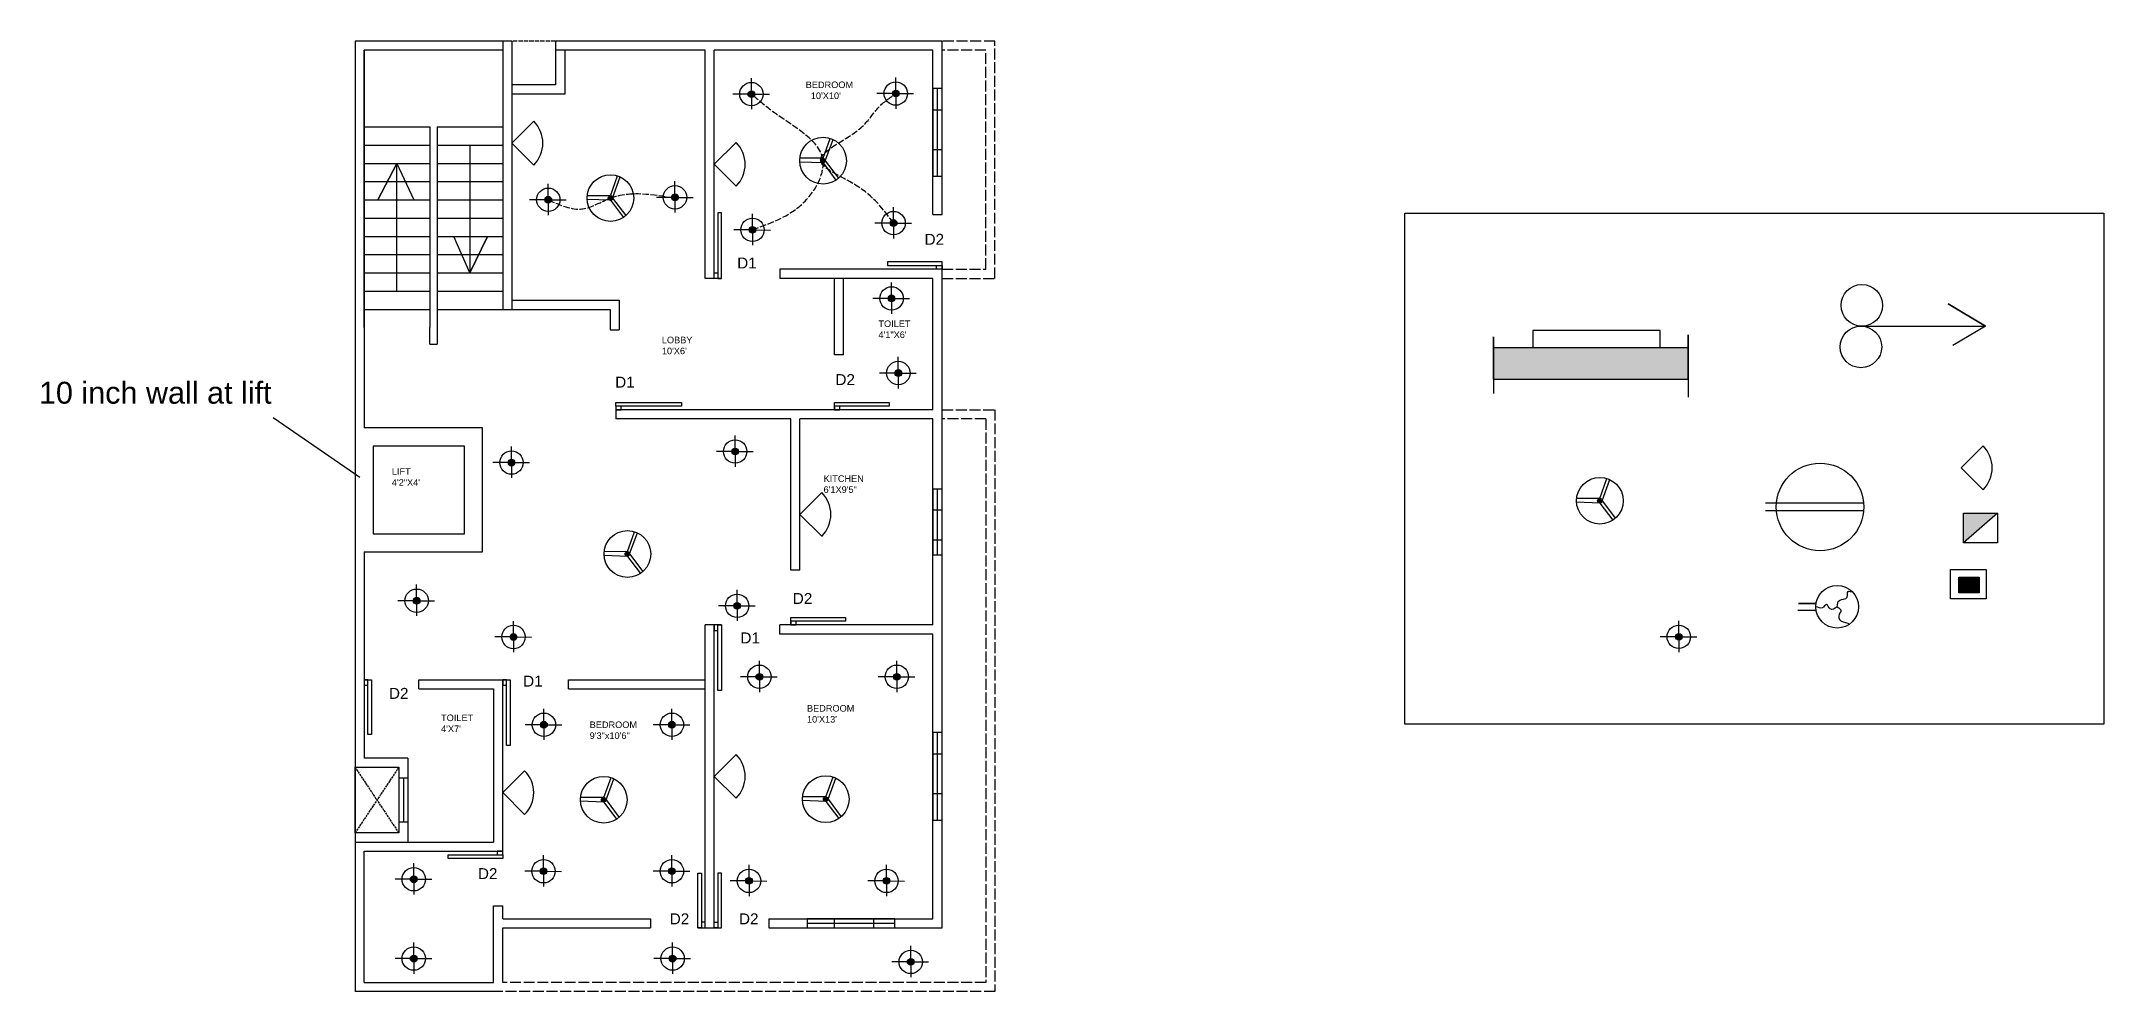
# Model space of a CAD drawing. Header units: inches. Extents: x 50 to 1182, y 47 to 568.
import ezdxf

# ---------------------------------------------------------------- set-up
doc = ezdxf.new("R2010")
doc.units = ezdxf.units.IN
doc.header["$MEASUREMENT"] = 0
doc.linetypes.add('ACAD_ISO02W100', pattern=[15, 12, -3])
for name, color, linetype in [('D1', 50, 'Continuous'), ('D2', 130, 'Continuous'), ('Naming', 151, 'Continuous'), ('V', 230, 'Continuous'), ('W', 30, 'Continuous'), ('W1', 20, 'Continuous')]:
    doc.layers.add(name, color=color, linetype=linetype)
doc.styles.get("Standard").update_dxf_attribs({"font": 'arial.ttf'})

msp = doc.modelspace()

# ---------------------------------------------------------------- hatches: boundary and pattern name
h = msp.add_hatch(color=256)
h.dxf.hatch_style = 1
h.paths.add_polyline_path([(438, 538.9, 1), (441.7, 538.9, 1)])
h = msp.add_hatch(color=256)
h.dxf.hatch_style = 1
h.paths.add_polyline_path([(517.2, 539.2, 1), (520.8, 539.2, 1)])
h = msp.add_hatch(color=256)
h.dxf.hatch_style = 1
h.paths.add_polyline_path([(480.3, 502.4, 1), (477.8, 502.4, 1)])
h = msp.add_hatch(color=256)
h.dxf.hatch_style = 1
h.paths.add_polyline_path([(326.6, 481, 1), (330.2, 481, 1)])
h = msp.add_hatch(color=256)
h.dxf.hatch_style = 1
h.paths.add_polyline_path([(363.7, 481.9, 1), (361.2, 481.9, 1)])
h = msp.add_hatch(color=256)
h.dxf.hatch_style = 1
h.paths.add_polyline_path([(396.1, 482.3, 1), (399.8, 482.3, 1)])
h = msp.add_hatch(color=256)
h.dxf.hatch_style = 1
h.paths.add_polyline_path([(438.6, 464.5, 1), (442.3, 464.5, 1)])
h = msp.add_hatch(color=256)
h.dxf.hatch_style = 1
h.paths.add_polyline_path([(515.9, 468.2, 1), (519.6, 468.2, 1)])
h = msp.add_hatch(color=256)
h.dxf.hatch_style = 1
h.paths.add_polyline_path([(514.8, 426.9, 1), (518.5, 426.9, 1)])
h = msp.add_hatch(color=256)
h.dxf.hatch_style = 1
h.paths.add_polyline_path([(953.6, 399.9), (846.8, 399.9), (846.8, 382.6), (953.6, 382.6)])
h = msp.add_hatch(color=256)
h.dxf.hatch_style = 1
h.paths.add_polyline_path([(518.6, 386, 1), (522.2, 386, 1)])
h = msp.add_hatch(color=256)
h.dxf.hatch_style = 1
h.paths.add_polyline_path([(429.1, 343, 1), (432.7, 343, 1)])
h = msp.add_hatch(color=256)
h.dxf.hatch_style = 1
h.paths.add_polyline_path([(306.4, 336.9, 1), (310, 336.9, 1)])
h = msp.add_hatch(color=256)
h.dxf.hatch_style = 1
h.paths.add_polyline_path([(906.5, 316, 1), (903.9, 316, 1)])
h = msp.add_hatch(color=256)
h.dxf.hatch_style = 1
h.paths.add_polyline_path([(1123.3, 309.2), (1104.6, 309.2), (1104.6, 293)])
h = msp.add_hatch(color=256)
h.dxf.hatch_style = 1
h.paths.add_polyline_path([(373, 286.8, 1), (370.5, 286.8, 1)])
h = msp.add_hatch(color=256)
h.dxf.hatch_style = 1
h.paths.add_polyline_path([(1113.2, 265.6), (1113.2, 274.1), (1102.2, 274.1), (1102.2, 265.6)])
h = msp.add_hatch(color=256)
h.dxf.hatch_style = 1
h.paths.add_polyline_path([(254.3, 261.2, 1), (258, 261.2, 1)])
h = msp.add_hatch(color=256)
h.dxf.hatch_style = 1
h.paths.add_polyline_path([(430.2, 258.4, 1), (433.9, 258.4, 1)])
h = msp.add_hatch(color=256)
h.dxf.hatch_style = 1
h.paths.add_polyline_path([(307.5, 241.3, 1), (311.2, 241.3, 1)])
h = msp.add_hatch(color=256)
h.dxf.hatch_style = 1
h.paths.add_polyline_path([(946.7, 241.4, 1), (950.3, 241.4, 1)])
h = msp.add_hatch(color=256)
h.dxf.hatch_style = 1
h.paths.add_polyline_path([(442.3, 219.5, 1), (446, 219.5, 1)])
h = msp.add_hatch(color=256)
h.dxf.hatch_style = 1
h.paths.add_polyline_path([(517.7, 219.5, 1), (521.4, 219.5, 1)])
h = msp.add_hatch(color=256)
h.dxf.hatch_style = 1
h.paths.add_polyline_path([(324.2, 193.2, 1), (327.9, 193.2, 1)])
h = msp.add_hatch(color=256)
h.dxf.hatch_style = 1
h.paths.add_polyline_path([(394.4, 193.2, 1), (398, 193.2, 1)])
h = msp.add_hatch(color=256)
h.dxf.hatch_style = 1
h.paths.add_polyline_path([(357.6, 152.1, 1), (360.1, 152.1, 1)])
h = msp.add_hatch(color=256)
h.dxf.hatch_style = 1
h.paths.add_polyline_path([(481.9, 152.4, 1), (479.4, 152.4, 1)])
h = msp.add_hatch(color=256)
h.dxf.hatch_style = 1
h.paths.add_polyline_path([(324, 112.9, 1), (327.6, 112.9, 1)])
h = msp.add_hatch(color=256)
h.dxf.hatch_style = 1
h.paths.add_polyline_path([(394.4, 112.9, 1), (398, 112.9, 1)])
h = msp.add_hatch(color=256)
h.dxf.hatch_style = 1
h.paths.add_polyline_path([(252.8, 108.5, 1), (256.5, 108.5, 1)])
h = msp.add_hatch(color=256)
h.dxf.hatch_style = 1
h.paths.add_polyline_path([(436.6, 107.6, 1), (440.3, 107.6, 1)])
h = msp.add_hatch(color=256)
h.dxf.hatch_style = 1
h.paths.add_polyline_path([(512.1, 107.6, 1), (515.7, 107.6, 1)])
h = msp.add_hatch(color=256)
h.dxf.hatch_style = 1
h.paths.add_polyline_path([(252.8, 65, 1), (256.5, 65, 1)])
h = msp.add_hatch(color=256)
h.dxf.hatch_style = 1
h.paths.add_polyline_path([(394.7, 65, 1), (398.4, 65, 1)])
h = msp.add_hatch(color=256)
h.dxf.hatch_style = 1
h.paths.add_polyline_path([(525.3, 63.2, 1), (529, 63.2, 1)])

# ---------------------------------------------------------------- linework, layer by layer
for p, q in [((222.4, 567.9), (222.4, 46.9)), ((308.4, 567.9), (222.4, 567.9)), ((303.4, 567.9), (303.4, 420.9)), ((308.4, 567.9), (308.4, 420.9)), ((544.4, 567.9), (332.4, 567.9)), ((332.4, 567.9), (332.4, 543.9)), ((544.4, 472.9), (544.4, 567.9)), ((227.4, 562.9), (227.4, 355.9)), ((303.4, 562.9), (227.4, 562.9)), ((227.4, 410.9), (227.4, 562.9)), ((414.4, 562.9), (332.4, 562.9)), ((337.4, 562.9), (337.4, 538.9)), ((414.4, 437.9), (414.4, 562.9)), ((419.4, 437.9), (419.4, 562.9)), ((539.4, 562.9), (419.4, 562.9)), ((539.4, 472.9), (539.4, 562.9)), ((332.4, 543.9), (308.4, 543.9)), ((439.8, 540.8), (439.8, 547.7)), ((519, 541.1), (519, 548)), ((337.4, 538.9), (308.4, 538.9)), ((438, 538.9), (429.6, 538.9)), ((439.8, 537.1), (439.8, 530.6)), ((441.7, 538.9), (449.7, 538.9)), ((517.2, 539.2), (508.7, 539.2)), ((519, 537.4), (519, 530.8)), ((520.8, 539.2), (528.8, 539.2)), ((227.4, 520.9), (263.4, 520.9)), ((263.4, 520.9), (263.4, 410.9)), ((267.4, 520.9), (303.4, 520.9)), ((267.4, 520.9), (267.4, 410.9)), ((320.4, 524), (308.4, 512)), ((227.4, 510.9), (263.4, 510.9)), ((267.4, 510.9), (303.4, 510.9)), ((285.4, 510.9), (285.4, 440.9)), ((308.4, 512), (320.4, 500)), ((431.4, 512.4), (419.4, 500.4)), ((479.1, 503.7), (483, 514.6)), ((480.3, 502.4), (484.6, 514)), ((227.4, 500.9), (263.4, 500.9)), ((245.4, 500.9), (234.9, 480.9)), ((234.9, 480.9), (245.4, 500.9)), ((245.4, 430.9), (245.4, 500.9)), ((245.4, 500.9), (254.6, 480.9)), ((267.4, 500.9), (303.4, 500.9)), ((419.4, 500.4), (431.4, 488.4)), ((479.1, 503.7), (466.3, 503.7)), ((479.1, 501.2), (466.3, 501.6)), ((479.1, 501.2), (486.2, 491.7)), ((480.3, 502.4), (487.5, 492.8)), ((227.4, 490.9), (263.4, 490.9)), ((267.4, 490.9), (303.4, 490.9)), ((328.4, 482.8), (328.4, 489.7)), ((362.5, 483.2), (366.4, 494.1)), ((363.7, 481.9), (367.9, 493.5)), ((397.9, 484.2), (397.9, 491.1)), ((227.4, 480.9), (263.4, 480.9)), ((267.4, 480.9), (303.4, 480.9)), ((326.6, 481), (318.1, 481)), ((328.4, 479.1), (328.4, 472.6)), ((330.2, 481), (338.2, 480.9)), ((362.5, 483.2), (349.7, 483.2)), ((362.5, 480.7), (349.7, 481.1)), ((362.5, 480.7), (369.6, 471.2)), ((363.7, 481.9), (370.9, 472.3)), ((396.1, 482.3), (387.7, 482.3)), ((397.9, 480.5), (397.9, 474)), ((399.8, 482.3), (407.8, 482.3)), ((517.8, 470), (517.8, 477)), ((227.4, 470.9), (263.4, 470.9)), ((267.4, 470.9), (303.4, 470.9)), ((438.6, 464.5), (430.2, 464.5)), ((440.4, 466.3), (440.4, 473.3)), ((442.3, 464.5), (450.3, 464.4)), ((515.9, 468.2), (507.5, 468.2)), ((517.8, 466.4), (517.8, 459.8)), ((519.6, 468.2), (527.6, 468.1)), ((539.4, 472.9), (544.4, 472.9)), ((227.4, 460.9), (263.4, 460.9)), ((267.4, 460.9), (303.4, 460.9)), ((285.4, 440.9), (276.5, 460.9)), ((285.4, 440.9), (295, 460.9)), ((295, 460.9), (285.4, 440.9)), ((440.4, 462.6), (440.4, 456.1)), ((227.4, 450.9), (263.4, 450.9)), ((267.4, 450.9), (303.4, 450.9)), ((544.4, 442.9), (455.4, 442.9)), ((455.4, 442.9), (455.4, 437.9)), ((544.4, 81.9), (544.4, 446.9)), ((227.4, 440.9), (263.4, 440.9)), ((227.4, 430.9), (263.4, 430.9)), ((267.4, 440.9), (303.4, 440.9)), ((267.4, 430.9), (303.4, 430.9)), ((423.4, 437.9), (414.4, 437.9)), ((539.4, 437.9), (455.4, 437.9)), ((485.4, 395.9), (485.4, 437.9)), ((490.4, 395.9), (490.4, 437.9)), ((516.7, 428.8), (516.7, 435.7)), ((539.4, 365.9), (539.4, 437.9)), ((227.4, 420.9), (263.4, 420.9)), ((267.4, 420.9), (308.4, 420.9)), ((308.4, 425.9), (367.3, 425.9)), ((308.4, 420.9), (362.3, 420.9)), ((362.3, 420.9), (362.3, 409.7)), ((367.3, 425.9), (367.3, 409.7)), ((514.8, 426.9), (506.4, 426.9)), ((516.7, 425.1), (516.7, 418.5)), ((518.5, 426.9), (526.5, 426.9)), ((1116.7, 411.7), (1096.2, 423.9)), ((1096.2, 423.9), (1116.7, 411.7)), ((263.4, 401.8), (263.4, 410.9)), ((267.4, 410.9), (267.4, 401.8)), ((362.3, 409.7), (367.3, 409.7)), ((938.3, 409.4), (868.5, 409.4)), ((868.5, 409.4), (868.5, 399.9)), ((938.3, 399.9), (938.3, 409.4)), ((1048.4, 411.7), (1116.7, 411.7)), ((1116.7, 411.7), (1098.8, 401)), ((263.4, 401.8), (263.4, 401.8)), ((263.4, 401.8), (267.4, 401.8)), ((846.8, 399.9), (846.8, 405.8)), ((846.8, 405.8), (846.8, 374.7)), ((953.6, 399.9), (846.8, 399.9)), ((846.8, 382.6), (846.8, 399.9)), ((953.6, 399.9), (953.6, 407)), ((953.6, 407), (953.6, 372.7)), ((953.6, 382.6), (953.6, 399.9)), ((490.4, 395.9), (485.4, 395.9)), ((518.6, 386), (510.1, 386)), ((520.4, 387.9), (520.4, 394.8)), ((522.2, 386), (530.2, 386)), ((520.4, 384.2), (520.4, 377.6)), ((846.8, 382.6), (953.6, 382.6)), ((846.8, 382.6), (846.8, 382.6)), ((485.4, 365.9), (365.4, 365.9)), ((365.4, 365.9), (365.4, 360.9)), ((485.4, 365.9), (485.4, 369.9)), ((539.4, 365.9), (485.4, 365.9)), ((225, 328.8), (177.5, 361.5)), ((292.4, 355.9), (227.4, 355.9)), ((292.4, 287.9), (292.4, 355.9)), ((461.4, 360.9), (365.4, 360.9)), ((430.9, 344.8), (430.9, 351.7)), ((461.4, 277.9), (461.4, 360.9)), ((466.4, 277.9), (466.4, 360.9)), ((539.4, 360.9), (466.4, 360.9)), ((539.4, 247.9), (539.4, 360.9)), ((232.4, 345.9), (232.4, 297.9)), ((282.4, 345.9), (232.4, 345.9)), ((282.4, 297.9), (282.4, 345.9)), ((308.2, 338.8), (308.2, 345.7)), ((429.1, 343), (420.6, 343)), ((430.9, 341.1), (430.9, 334.6)), ((432.7, 343), (440.7, 342.9)), ((1115.4, 346), (1103.4, 334)), ((306.4, 336.9), (297.9, 336.9)), ((308.2, 335.1), (308.2, 328.5)), ((310, 336.9), (318.1, 336.9)), ((905.2, 317.2), (909.1, 328.2)), ((1103.4, 334), (1115.4, 322)), ((478.4, 320.5), (466.4, 308.5)), ((905.2, 317.2), (892.4, 317.2)), ((906.5, 316), (910.7, 327.6)), ((466.4, 308.5), (478.4, 296.5)), ((905.2, 314.7), (892.4, 315.2)), ((905.2, 314.7), (912.3, 305.3)), ((906.5, 316), (913.7, 306.3)), ((1050, 314.6), (996.1, 314.6)), ((996.1, 310.6), (1050, 310.6)), ((1050, 314.6), (1050, 314.6)), ((1050, 314.6), (1050, 314.6)), ((1123.3, 309.2), (1104.6, 293)), ((232.4, 297.9), (282.4, 297.9)), ((371.8, 288.1), (375.7, 299)), ((373, 286.8), (377.3, 298.4)), ((227.4, 287.9), (227.4, 174.9)), ((227.4, 287.9), (292.4, 287.9)), ((371.8, 288.1), (359, 288)), ((371.8, 285.5), (359, 286)), ((371.8, 285.5), (378.9, 276.1)), ((373, 286.8), (380.2, 277.2)), ((466.4, 277.9), (461.4, 277.9)), ((254.3, 261.2), (245.9, 261.2)), ((256.2, 263.1), (256.2, 270)), ((258, 261.2), (266, 261.2)), ((432, 260.3), (432, 267.2)), ((256.2, 259.4), (256.2, 252.9)), ((309.3, 243.1), (309.3, 250)), ((430.2, 258.4), (421.8, 258.4)), ((432, 256.6), (432, 250.1)), ((433.9, 258.4), (441.9, 258.4)), ((461.4, 247.9), (461.4, 251.9)), ((948.5, 243.2), (948.5, 250.2)), ((1023.8, 255.8), (1013.8, 255.8)), ((1023.8, 259.6), (1014.1, 259.6)), ((1014.1, 259.6), (1023.8, 259.6)), ((307.5, 241.3), (299.1, 241.3)), ((309.3, 239.4), (309.3, 232.9)), ((311.2, 241.3), (319.2, 241.2)), ((423.4, 247.9), (414.4, 247.9)), ((414.4, 81.9), (414.4, 247.9)), ((419.4, 177.5), (419.4, 247.9)), ((419.4, 81.9), (419.4, 247.9)), ((539.4, 247.9), (455.4, 247.9)), ((455.4, 242.9), (455.4, 247.9)), ((539.4, 242.9), (455.4, 242.9)), ((539.4, 86.9), (539.4, 242.9)), ((946.7, 241.4), (938.3, 241.4)), ((948.5, 239.6), (948.5, 233)), ((950.3, 241.4), (958.4, 241.3)), ((444.2, 221.3), (444.2, 228.2)), ((519.6, 221.3), (519.6, 228.2)), ((227.4, 217.9), (231.4, 217.9)), ((257.4, 217.9), (307.4, 217.9)), ((257.4, 212.9), (257.4, 217.9)), ((303.4, 123.9), (303.4, 217.9)), ((339.4, 217.9), (414.4, 217.9)), ((339.4, 212.9), (339.4, 217.9)), ((442.3, 219.5), (433.9, 219.5)), ((444.2, 217.6), (444.2, 211.1)), ((446, 219.5), (454, 219.4)), ((517.7, 219.5), (509.3, 219.5)), ((519.6, 217.6), (519.6, 211.1)), ((521.4, 219.5), (529.4, 219.4)), ((257.4, 212.9), (298.4, 212.9)), ((298.4, 212.9), (298.4, 128.9)), ((298.4, 212.9), (298.4, 128.9)), ((339.4, 212.9), (414.4, 212.9)), ((324.2, 193.2), (315.8, 193.2)), ((326, 195.1), (326, 202)), ((327.9, 193.2), (335.9, 193.2)), ((394.4, 193.2), (385.9, 193.2)), ((396.2, 195.1), (396.2, 202)), ((398, 193.2), (406, 193.2)), ((326, 191.4), (326, 184.9)), ((396.2, 191.4), (396.2, 184.9)), ((251.4, 174.9), (227.4, 174.9)), ((246.4, 169.9), (246.4, 133.9)), ((251.4, 174.9), (251.4, 128.9)), ((431.4, 176.9), (419.4, 164.9)), ((315.4, 168), (303.4, 156)), ((358.8, 153.3), (362.8, 164.3)), ((360.1, 152.1), (364.3, 163.6)), ((419.4, 164.9), (431.4, 152.9)), ((480.6, 153.7), (484.6, 164.6)), ((481.9, 152.4), (486.1, 164)), ((303.4, 156), (315.4, 144)), ((358.8, 150.8), (346, 151.3)), ((358.8, 153.3), (346.1, 153.3)), ((358.8, 150.8), (365.9, 141.4)), ((360.1, 152.1), (367.3, 142.4)), ((480.6, 151.2), (467.8, 151.6)), ((480.6, 153.7), (467.9, 153.7)), ((480.6, 151.2), (487.7, 141.8)), ((481.9, 152.4), (489.1, 142.8)), ((222.4, 128.9), (298.4, 128.9)), ((227.4, 123.9), (303.4, 123.9)), ((227.4, 51.9), (227.4, 123.9)), ((254.6, 110.4), (254.6, 117.3)), ((325.8, 114.7), (325.8, 121.7)), ((396.2, 114.8), (396.2, 121.7)), ((438.5, 109.4), (438.5, 116.4)), ((513.9, 109.4), (513.9, 116.4)), ((252.8, 108.5), (244.4, 108.5)), ((254.6, 106.7), (254.6, 100.2)), ((256.5, 108.5), (264.5, 108.5)), ((324, 112.9), (315.5, 112.9)), ((325.8, 111.1), (325.8, 104.5)), ((327.6, 112.9), (335.6, 112.8)), ((394.4, 112.9), (385.9, 112.9)), ((396.2, 111.1), (396.2, 104.6)), ((398, 112.9), (406, 112.9)), ((436.6, 107.6), (428.2, 107.6)), ((438.5, 105.8), (438.5, 99.2)), ((440.3, 107.6), (448.3, 107.5)), ((512.1, 107.6), (503.6, 107.6)), ((513.9, 105.8), (513.9, 99.2)), ((515.7, 107.6), (523.8, 107.5)), ((298.4, 51.9), (298.4, 93.9)), ((298.4, 93.9), (303.4, 93.9)), ((303.4, 86.9), (303.4, 93.9)), ((303.4, 86.9), (384.4, 86.9)), ((303.4, 81.9), (384.4, 81.9)), ((303.4, 51.9), (303.4, 81.9)), ((384.4, 86.9), (384.4, 81.9)), ((410.4, 81.9), (423.4, 81.9)), ((449.4, 86.9), (539.4, 86.9)), ((449.4, 86.9), (449.4, 81.9)), ((449.4, 81.9), (544.4, 81.9)), ((254.6, 66.9), (254.6, 73.8)), ((396.6, 66.9), (396.6, 73.8)), ((527.2, 65), (527.2, 72)), ((252.8, 65), (244.4, 65)), ((254.6, 63.2), (254.6, 56.7)), ((256.5, 65), (264.5, 65)), ((394.7, 65), (386.3, 65)), ((396.6, 63.2), (396.6, 56.7)), ((398.4, 65), (406.4, 65)), ((525.3, 63.2), (516.9, 63.2)), ((527.2, 61.4), (527.2, 54.8)), ((529, 63.2), (537, 63.2)), ((298.4, 46.9), (222.4, 46.9)), ((227.4, 51.9), (298.4, 51.9))]:
    msp.add_line(p, q)
at = {"linetype": 'ACAD_ISO02W100', "ltscale": 0.2}
msp.add_line((332.4, 567.9), (308.4, 567.9), dxfattribs=at)
at = {"linetype": 'ACAD_ISO02W100', "ltscale": 0.5}
for p, q in [((573.4, 567.9), (544.4, 567.9)), ((573.4, 437.9), (573.4, 567.9)), ((568.4, 562.9), (544.4, 562.9)), ((568.4, 442.9), (568.4, 562.9)), ((544.4, 442.9), (568.4, 442.9)), ((544.4, 437.9), (573.4, 437.9)), ((544.4, 365.9), (573.4, 365.9)), ((573.4, 365.9), (573.4, 46.9)), ((568.4, 360.9), (544.4, 360.9)), ((568.4, 360.9), (568.4, 51.9)), ((573.4, 46.9), (298.4, 46.9)), ((568.4, 51.9), (303.4, 51.9))]:
    msp.add_line(p, q, dxfattribs=at)
at = {"linetype": 'ACAD_ISO02W100', "ltscale": 0.1}
for p, q in [((246.4, 169.9), (222.4, 133.9)), ((222.4, 169.9), (246.4, 133.9))]:
    msp.add_line(p, q, dxfattribs=at)
for points in [[(798.2, 473.6), (1181.6, 473.6), (1181.6, 193.5), (798.2, 193.5)], [(1104.6, 309.2), (1123.3, 309.2), (1123.3, 293), (1104.6, 293)], [(1097.5, 278.3), (1117.2, 278.3), (1117.2, 262.2), (1097.5, 262.2)], [(1102.2, 274.1), (1113.2, 274.1), (1113.2, 265.6), (1102.2, 265.6)]]:
    msp.add_lwpolyline(points, close=True)
msp.add_lwpolyline([(246.4, 133.9), (222.4, 133.9), (222.4, 169.9), (246.4, 169.9)])
for centre, radius in [((439.8, 538.9), 6.41), ((519, 539.2), 6.41), ((439.8, 538.9), 1.84), ((519, 539.2), 1.84), ((479.1, 502.4), 12.8), ((479.1, 502.4), 1.26), ((328.4, 481), 6.41), ((362.5, 481.9), 12.8), ((397.9, 482.3), 6.41), ((328.4, 481), 1.84), ((362.5, 481.9), 1.26), ((397.9, 482.3), 1.84), ((440.4, 464.5), 6.41), ((440.4, 464.5), 1.84), ((517.8, 468.2), 6.41), ((517.8, 468.2), 1.84), ((516.7, 426.9), 6.41), ((1048.9, 423.1), 11.4), ((516.7, 426.9), 1.84), ((1048.4, 400.3), 11.4), ((520.4, 386), 6.41), ((520.4, 386), 1.84), ((308.2, 336.9), 6.41), ((430.9, 343), 6.41), ((430.9, 343), 1.84), ((308.2, 336.9), 1.84), ((905.2, 316), 12.8), ((1026, 312.6), 24), ((905.2, 316), 1.26), ((371.8, 286.8), 12.8), ((371.8, 286.8), 1.26), ((256.2, 261.2), 6.41), ((256.2, 261.2), 1.84), ((432, 258.4), 6.41), ((432, 258.4), 1.84), ((1035.4, 257.9), 11.7), ((309.3, 241.3), 6.41), ((309.3, 241.3), 1.84), ((948.5, 241.4), 6.41), ((948.5, 241.4), 1.84), ((444.2, 219.5), 6.41), ((444.2, 219.5), 1.84), ((519.6, 219.5), 6.41), ((519.6, 219.5), 1.84), ((326, 193.2), 6.41), ((326, 193.2), 1.84), ((396.2, 193.2), 6.41), ((396.2, 193.2), 1.84), ((358.8, 152.1), 12.8), ((480.6, 152.4), 12.8), ((358.8, 152.1), 1.26), ((480.6, 152.4), 1.26), ((254.6, 108.5), 6.41), ((325.8, 112.9), 6.41), ((325.8, 112.9), 1.84), ((396.2, 112.9), 6.41), ((396.2, 112.9), 1.84), ((438.5, 107.6), 6.41), ((513.9, 107.6), 6.41), ((254.6, 108.5), 1.84), ((438.5, 107.6), 1.84), ((513.9, 107.6), 1.84), ((254.6, 65), 6.41), ((396.6, 65), 6.41), ((527.2, 63.2), 6.41), ((254.6, 65), 1.84), ((396.6, 65), 1.84), ((527.2, 63.2), 1.84)]:
    msp.add_circle(centre, radius)
for centre in [(308.4, 512), (419.4, 500.4), (1103.4, 334), (466.4, 308.5), (419.4, 164.9), (303.4, 156)]:
    msp.add_arc(centre, 17, 315, 45)
at = {"linetype": 'ACAD_ISO02W100', "ltscale": 0.3}
for points in [[(440.4, 464.5), (470.8, 481.9), (479.1, 502.4), (453.5, 527.9), (439.8, 538.9)], [(517.8, 468.2), (497, 489), (477.8, 502.4), (500.6, 521.1), (509.7, 531.8), (519, 539.2)], [(328.4, 481), (347.3, 476), (362.5, 481.9), (397.9, 481.9)]]:
    msp.add_spline(points, degree=3, dxfattribs=at)
for points, knots in [([(1035.4, 257.9), (1035.5, 259.3), (1035.8, 262.5), (1041.9, 261.6), (1040.5, 267.1), (1042.9, 266.2), (1043.8, 266)], [0, 0, 0, 0, 7.381372, 16.665507, 22.814492, 27.666659, 27.666659, 27.666659, 27.666659]), ([(1035.4, 257.9), (1034, 256.9), (1031.5, 255.1), (1029.7, 260.6), (1027.2, 255.9), (1024.9, 257.8), (1023.6, 257.9)], [0, 0, 0, 0, 7.949718, 14.325547, 19.998371, 27.345083, 27.345083, 27.345083, 27.345083]), ([(1035.4, 257.9), (1036.5, 257.2), (1038.3, 256), (1035.7, 253.4), (1036.8, 248.8), (1041.3, 249.4), (1042, 248.2)], [0, 0, 0, 0, 6.150019, 10.328335, 18.123577, 27.962633, 27.962633, 27.962633, 27.962633])]:
    msp.add_open_spline(points, degree=3, knots=knots)
at = {"layer": 'D1'}
for p, q in [((419.4, 437.9), (419.4, 440.9)), ((419.4, 440.9), (421.4, 440.9)), ((421.4, 437.9), (419.4, 437.9)), ((365.4, 367.9), (365.4, 365.9)), ((365.4, 365.9), (368.4, 365.9)), ((368.4, 365.9), (368.4, 367.9)), ((421.4, 247.9), (419.4, 247.9)), ((419.4, 247.9), (419.4, 244.9)), ((419.4, 244.9), (421.4, 244.9)), ((305.4, 217.9), (303.4, 217.9)), ((303.4, 217.9), (303.4, 214.9)), ((303.4, 214.9), (305.4, 214.9))]:
    msp.add_line(p, q, dxfattribs=at)
for points in [[(421.4, 437.9), (423.4, 437.9), (423.4, 473.9), (421.4, 473.9)], [(365.4, 367.9), (365.4, 369.9), (401.4, 369.9), (401.4, 367.9)], [(421.4, 247.9), (423.4, 247.9), (423.4, 211.9), (421.4, 211.9)], [(305.4, 217.9), (307.4, 217.9), (307.4, 181.9), (305.4, 181.9)]]:
    msp.add_lwpolyline(points, close=True, dxfattribs=at)
at = {"layer": 'D2'}
for p, q in [((541.4, 442.9), (541.4, 444.9)), ((544.4, 442.9), (541.4, 442.9)), ((544.4, 444.9), (544.4, 442.9)), ((485.4, 367.9), (485.4, 365.9)), ((485.4, 365.9), (488.4, 365.9)), ((488.4, 365.9), (488.4, 367.9)), ((461.4, 249.9), (461.4, 247.9)), ((464.4, 247.9), (464.4, 249.9)), ((461.4, 247.9), (464.4, 247.9)), ((229.4, 217.9), (227.4, 217.9)), ((227.4, 217.9), (227.4, 214.9)), ((227.4, 214.9), (229.4, 214.9)), ((303.4, 123.9), (300.4, 123.9)), ((300.4, 123.9), (300.4, 121.9)), ((303.4, 121.9), (303.4, 123.9)), ((414.4, 84.9), (412.4, 84.9)), ((412.4, 81.9), (414.4, 81.9)), ((414.4, 81.9), (414.4, 84.9)), ((419.4, 81.9), (419.4, 84.9)), ((419.4, 84.9), (421.4, 84.9)), ((421.4, 81.9), (419.4, 81.9))]:
    msp.add_line(p, q, dxfattribs=at)
for points in [[(544.4, 444.9), (544.4, 446.9), (514.4, 446.9), (514.4, 444.9)], [(485.4, 367.9), (485.4, 369.9), (515.4, 369.9), (515.4, 367.9)], [(461.4, 249.9), (461.4, 251.9), (491.4, 251.9), (491.4, 249.9)], [(229.4, 217.9), (231.4, 217.9), (231.4, 187.9), (229.4, 187.9)], [(303.4, 121.9), (303.4, 119.9), (273.4, 119.9), (273.4, 121.9)], [(412.4, 81.9), (410.4, 81.9), (410.4, 111.9), (412.4, 111.9)], [(421.4, 81.9), (423.4, 81.9), (423.4, 111.9), (421.4, 111.9)]]:
    msp.add_lwpolyline(points, close=True, dxfattribs=at)
at = {"layer": 'V'}
for p, q in [((248.9, 163.9), (248.9, 139.9)), ((251.4, 163.9), (251.4, 139.9))]:
    msp.add_line(p, q, dxfattribs=at)
msp.add_lwpolyline([(251.4, 163.9), (246.4, 163.9), (246.4, 139.9), (251.4, 139.9)], dxfattribs=at)
at = {"layer": 'W'}
for p, q in [((541.9, 493.9), (541.9, 541.9)), ((544.4, 493.9), (544.4, 541.9)), ((539.4, 530.2), (544.4, 530.2)), ((539.4, 508.6), (544.4, 508.6)), ((541.9, 140.9), (541.9, 188.9)), ((544.4, 140.9), (544.4, 188.9)), ((539.4, 177.2), (544.4, 177.2)), ((539.4, 155.6), (544.4, 155.6)), ((470.4, 84.4), (518.4, 84.4)), ((470.4, 81.9), (518.4, 81.9)), ((485.2, 86.9), (485.2, 81.9)), ((506.8, 86.9), (506.8, 81.9))]:
    msp.add_line(p, q, dxfattribs=at)
for points in [[(544.4, 541.9), (539.4, 541.9), (539.4, 493.9), (544.4, 493.9)], [(544.4, 188.9), (539.4, 188.9), (539.4, 140.9), (544.4, 140.9)], [(518.4, 81.9), (518.4, 86.9), (470.4, 86.9), (470.4, 81.9)]]:
    msp.add_lwpolyline(points, dxfattribs=at)
at = {"layer": 'W1'}
for p, q in [((541.9, 286.4), (541.9, 322.4)), ((544.4, 286.4), (544.4, 322.4)), ((544.4, 310.8), (539.4, 310.8)), ((539.4, 294.6), (544.4, 294.6))]:
    msp.add_line(p, q, dxfattribs=at)
msp.add_lwpolyline([(544.4, 322.4), (539.4, 322.4), (539.4, 286.4), (544.4, 286.4)], dxfattribs=at)

# ---------------------------------------------------------------- texts
at = {"layer": 'D1', "char_height": 6, "attachment_point": 1}
for insert in [(432, 449.3), (365.1, 384), (433.8, 243.8), (314.6, 220.1)]:
    msp.add_mtext_dynamic_manual_height_columns('D1', width=478.194, gutter_width=30, heights=[0], dxfattribs=dict(at, insert=insert))
at = {"layer": 'D2', "char_height": 6, "attachment_point": 1}
for insert in [(534.8, 462.3), (485.9, 385.4), (462.5, 265.4), (241, 213.4), (289.8, 114.6), (395, 89.8), (433, 89.8)]:
    msp.add_mtext_dynamic_manual_height_columns('D2', width=478.194, gutter_width=30, heights=[0], dxfattribs=dict(at, insert=insert))
at = {"layer": 'Naming', "attachment_point": 1}
for s, width, gutter_width, insert, char_height in [("BEDROOM\\P  10'X10'", 286.916, 18, (469.6, 545.8), 3.6), ('TOILET\\P4\'1"X6\'', 535.577, 33.6, (509.5, 414.8), 3.6), ("LOBBY\\P10'X6'", 573.832, 36, (390.7, 405.9), 3.6), ('10 inch wall at lift', 956.387, 60, (49, 381.2), 12), ('LIFT\\P4\'2"X4\'', 573.832, 36, (242.6, 333.8), 3.6), ('KITCHEN\\P6\'1X9\'5"', 573.832, 36, (479.4, 329.9), 3.6), ("BEDROOM\\P10'X13'", 573.832, 36, (470.3, 204), 3.6), ("TOILET\\P4'X7'", 573.832, 36, (269.6, 198.8), 3.6), ('BEDROOM\\P9\'3"x10\'6"', 573.832, 36, (351.1, 195), 3.6)]:
    msp.add_mtext_dynamic_manual_height_columns(s, width=width, gutter_width=gutter_width, heights=[0], dxfattribs=dict(at, insert=insert, char_height=char_height))

doc.saveas('drawing.dxf')
